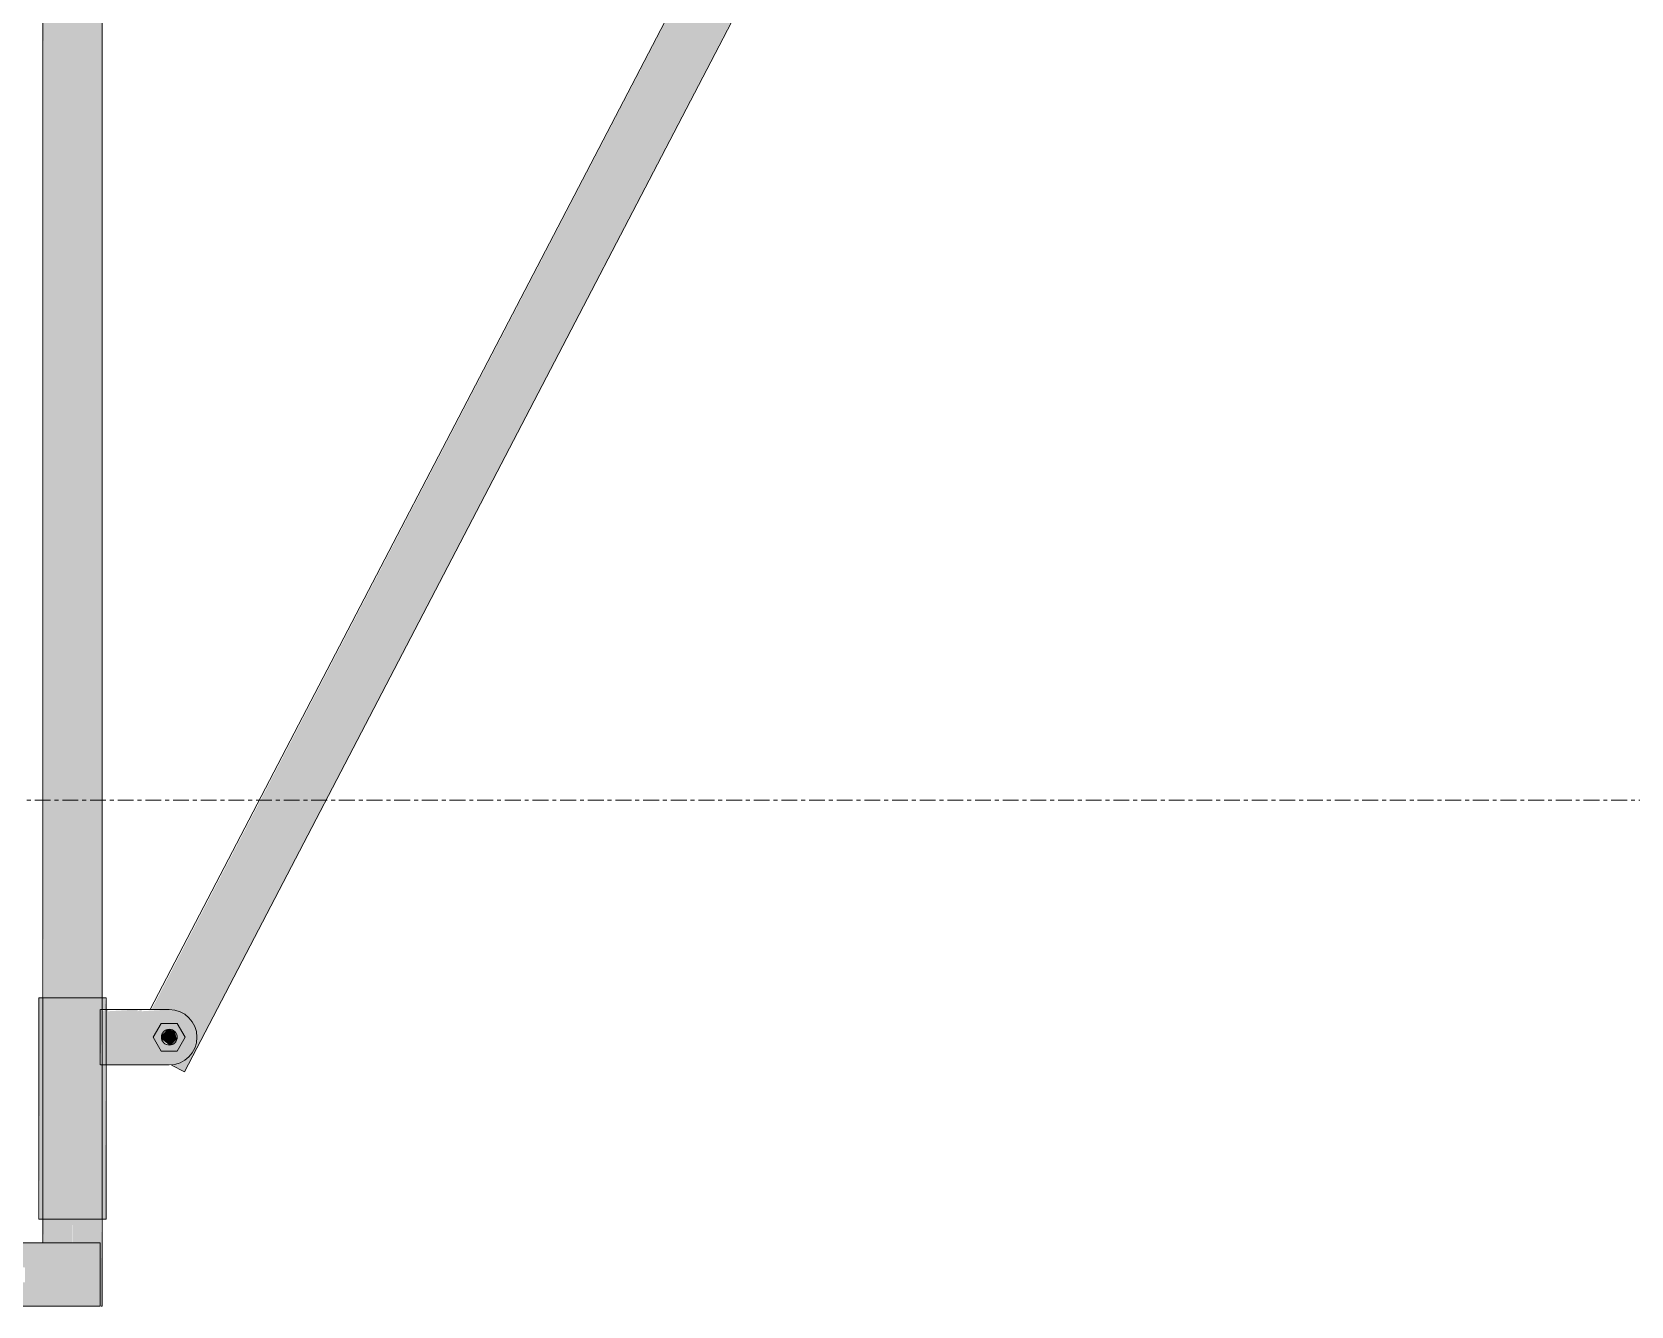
# Model space of a CAD drawing. Header units: inches. Extents: x -26493 to -10162, y -132 to 713.
# Drawn here: x -16290.4 to -16239.8, y 128 to 168.3 of the extents above; entities that cross this region are included whole.
import ezdxf

# ---------------------------------------------------------------- set-up
doc = ezdxf.new("R2010")
doc.units = ezdxf.units.IN
doc.header["$MEASUREMENT"] = 0
doc.linetypes.add('Grid Line 1_2_', pattern=[0.875, 0.5, -0.125, 0.125, -0.125])
doc.layers.add('A-FLOR-LEVL', color=51, linetype='Continuous', lineweight=9)
doc.layers.add('Q-SPCQ', color=91, linetype='Continuous', lineweight=9)

# ---------------------------------------------------------------- blocks, each defined once
blk = doc.blocks.new('Basketball_Backstop-Performance_Sports_Systems-3103-Ceiling_Hung - 27_-0_ to 27_-11 7_8_-652462-Section 1')
at = {"layer": 'Q-SPCQ'}
h = blk.add_hatch(color=256, dxfattribs=at)
h.paths.add_polyline_path([(-21244.505, 135.402), (-21179.595, 260.112), (-21179.855, 263.567), (-21245.552, 137.375), (-21244.707, 137.321), (-21244.386, 137.13), (-21244.372, 137.119), (-21244.152, 136.744), (-21244.125, 136.573), (-21244.141, 136.301), (-21244.145, 136.274), (-21244.321, 135.947), (-21244.432, 135.835), (-21244.661, 135.697), (-21244.918, 135.616), (-21244.534, 135.416)], flags=0)
h.paths.add_polyline_path([(-21244.926, 136.259), (-21244.774, 136.375), (-21244.85, 136.334), (-21244.918, 136.267)], flags=0)
h.paths.add_polyline_path([(-21244.749, 136.435), (-21244.774, 136.625), (-21244.791, 136.594), (-21244.749, 136.436)], flags=0)
h = blk.add_hatch(color=256, dxfattribs=at)
h.paths.add_polyline_path([(-21247.147, 128), (-21247.115, 128), (-21247.15, 130.75), (-21248.053, 130.75), (-21248.048, 130), (-21247.178, 130), (-21247.178, 128)], flags=0)
h.paths.add_polyline_path([(-21248.053, 137.75), (-21247.115, 137.75), (-21247.147, 226), (-21247.178, 226), (-21247.178, 224), (-21248.053, 224), (-21248.053, 142.01)], flags=0)
h = blk.add_hatch(color=256, dxfattribs=at)
h.paths.add_polyline_path([(-21248.053, 130), (-21248.06, 130.75), (-21248.99, 130.75), (-21248.958, 130), (-21248.058, 130)], flags=0)
h.paths.add_polyline_path([(-21248.053, 137.75), (-21248.053, 224), (-21248.99, 224), (-21248.958, 137.75), (-21248.077, 137.75)], flags=0)
for points in [[(-21248.328, 130.75), (-21248.053, 130.75), (-21248.053, 137.75), (-21249.115, 137.75), (-21249.079, 130.75), (-21248.584, 130.75)], [(-21248.053, 130.75), (-21246.99, 130.75), (-21247.027, 135.625), (-21247.163, 135.625), (-21247.127, 137.375), (-21246.99, 137.375), (-21247.027, 137.75), (-21248.053, 137.75), (-21248.053, 132.633)], [(-21247.013, 135.625), (-21246.931, 135.625), (-21246.931, 137.375), (-21247.163, 137.321), (-21247.134, 135.625), (-21247.081, 135.625)], [(-21245.99, 135.625), (-21245.99, 137.375), (-21246.931, 137.321), (-21246.931, 135.625)], [(-21245.862, 135.625), (-21245.862, 137.375), (-21245.99, 137.321), (-21245.99, 135.625), (-21245.927, 135.625)], [(-21244.99, 136.25), (-21244.926, 136.259), (-21244.749, 136.435), (-21244.814, 136.677), (-21244.99, 136.75), (-21245.055, 136.741), (-21245.232, 136.565), (-21245.232, 136.435)], [(-21247.382, 128), (-21247.178, 128), (-21247.178, 130), (-21250.553, 130), (-21250.512, 129.25), (-21250.303, 129.25), (-21250.303, 129.437), (-21249.865, 129.437), (-21249.865, 129.25), (-21249.553, 129.217), (-21249.553, 128.75), (-21249.865, 128.75), (-21249.865, 128.562), (-21250.303, 128.562), (-21250.303, 128.75), (-21250.553, 128.75), (-21250.553, 128), (-21249.553, 128)]]:
    blk.add_hatch(color=256, dxfattribs=at).paths.add_polyline_path(points, flags=0)
h = blk.add_hatch(color=256, dxfattribs=at)
h.paths.add_polyline_path([(-21245.862, 135.625), (-21244.764, 135.655), (-21244.485, 135.794), (-21244.372, 135.881), (-21244.233, 136.062), (-21244.127, 136.412), (-21244.115, 136.5), (-21244.145, 136.726), (-21244.233, 136.937), (-21244.485, 137.206), (-21244.707, 137.321), (-21244.764, 137.345), (-21244.99, 137.375), (-21245.862, 137.321), (-21245.862, 136.062)], flags=0)
h.paths.add_polyline_path([(-21244.926, 136.062), (-21245.243, 136.062), (-21245.495, 136.5), (-21245.207, 136.937), (-21244.738, 136.937), (-21244.513, 136.452), (-21244.793, 136.062), (-21244.873, 136.062)], flags=0)
h = blk.add_hatch(color=256, dxfattribs=at)
h.paths.add_polyline_path([(-21245.232, 136.062), (-21244.738, 136.062), (-21244.485, 136.5), (-21244.738, 136.937), (-21245.243, 136.937), (-21245.495, 136.5), (-21245.243, 136.062)], flags=0)
h.paths.add_polyline_path([(-21244.99, 136.25), (-21245.167, 136.323), (-21245.24, 136.5), (-21245.167, 136.677), (-21244.99, 136.75), (-21244.814, 136.677), (-21244.74, 136.5), (-21244.814, 136.323), (-21244.962, 136.254)], flags=0)
for p, q in [((-21179.855, 263.567), (-21245.592, 137.375)), ((-21244.505, 135.402), (-21179.588, 260.02)), ((-21247.115, 128), (-21247.115, 226)), ((-21248.99, 224), (-21248.99, 130)), ((-21249.115, 137.75), (-21249.115, 130.75)), ((-21249.115, 137.75), (-21248.053, 137.75)), ((-21248.053, 137.75), (-21246.99, 137.75)), ((-21246.99, 130.75), (-21246.99, 137.75)), ((-21247.178, 137.375), (-21247.178, 135.625)), ((-21247.167, 137.375), (-21246.931, 137.375)), ((-21246.931, 137.375), (-21245.99, 137.375)), ((-21245.99, 137.375), (-21245.862, 137.375)), ((-21245.862, 137.375), (-21244.99, 137.375)), ((-21245.243, 136.937), (-21245.495, 136.5)), ((-21244.738, 136.937), (-21245.243, 136.937)), ((-21244.485, 136.5), (-21244.738, 136.937)), ((-21245.495, 136.5), (-21245.243, 136.062)), ((-21244.738, 136.062), (-21244.485, 136.5)), ((-21246.931, 135.625), (-21247.167, 135.625)), ((-21245.99, 135.625), (-21246.931, 135.625)), ((-21245.862, 135.625), (-21245.99, 135.625)), ((-21244.99, 135.625), (-21245.862, 135.625)), ((-21245.243, 136.062), (-21244.738, 136.062)), ((-21244.505, 135.402), (-21244.921, 135.618)), ((-21248.053, 130.75), (-21249.115, 130.75)), ((-21246.99, 130.75), (-21248.053, 130.75)), ((-21250.553, 130), (-21247.178, 130)), ((-21247.178, 130), (-21247.178, 128)), ((-21247.178, 128), (-21250.553, 128)), ((-21247.115, 128), (-21247.147, 128))]:
    blk.add_line(p, q, dxfattribs=at)
for radius, start, end in [(0.875, 270, 90), (0.25, 90, 270), (0.25, 105, 270), (0.25, 270, 90), (0.25, 60, 75), (0.25, 285, 30)]:
    blk.add_arc((-21244.99, 136.5), radius, start, end, dxfattribs=at)

msp = doc.modelspace()

# ---------------------------------------------------------------- linework, layer by layer
at = {"layer": 'A-FLOR-LEVL', "linetype": 'Grid Line 1_2_'}
msp.add_line((-18203.935, 144), (-15467.164, 144), dxfattribs=at)

# ---------------------------------------------------------------- block references
at = {"layer": 'Q-SPCQ'}
msp.add_blockref('Basketball_Backstop-Performance_Sports_Systems-3103-Ceiling_Hung - 27_-0_ to 27_-11 7_8_-652462-Section 1', (4958.936, 0), dxfattribs=at)

doc.saveas('drawing.dxf')
